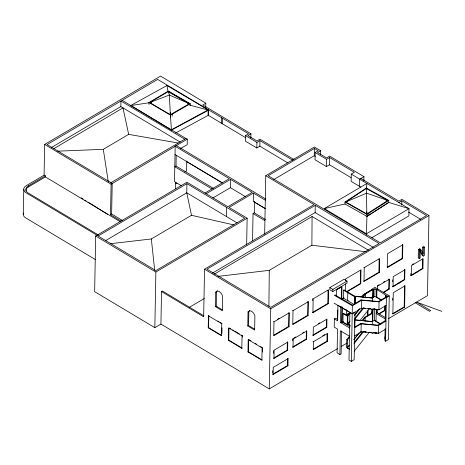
<?xml version="1.0" encoding="UTF-8"?>
<svg xmlns="http://www.w3.org/2000/svg" width="465" height="465" viewBox="0 0 465 465"><rect width="100%" height="100%" fill="white"/><g stroke="black" fill="none" stroke-linecap="round" stroke-linejoin="round"><path stroke-width="0.7" d="M148.992 104.48L149.003 102.503L168.371 91.064L190.272 103.747L190.255 105.724M170.452 117.134L170.469 115.157L149.003 102.503M172.195 116.157L172.207 114.175L190.272 103.747M217.905 276.396L269.281 270.334L311.881 245.229L312.079 216.521L368.547 250.304M371.849 237.731L408.886 215.9L409.02 208.669L388.757 202.409L366.937 216.417L345.007 204.001L345.024 202.025L366.379 188.017L388.775 200.432L388.757 202.409L366.937 216.417L366.397 235.22M366.937 216.417L366.955 214.441L388.775 200.432M368.855 215.214L368.873 213.237M268.898 306.307L269.281 270.334M95.313 259.528L25.726 217.899A8.335 4.923 1.1 0 1 23.884 216.248L23.25 214.301L23.791 188.604A8.852 5.231 1.1 0 1 26.255 185.68L44.204 175.096M25.877 191.225L25.889 189.9A8.852 5.231 1.1 0 1 28.348 186.971L28.371 185.861L45.407 175.817L44.082 175.026L44.646 144.429L160.565 76.103L205.832 103.184L205.751 107.52M28.348 186.971L45.384 176.927L45.407 175.817M206.21 193.748L230.553 179.403L252.233 192.359L227.879 206.71L186.947 182.228L95.674 236.022L94.651 291.654L154.839 327.662L160.925 324.076L161.524 291.572L162.436 291.038L203.949 315.875M121.086 221.096L110.542 214.784L111.106 184.187L187.296 139.128L187.197 144.691L180.339 148.637M110.542 214.784L111.629 213.993L112.193 183.396L47.058 144.58L157.629 79.405L248.519 133.781L245.479 135.577L245.375 141.139L256.814 147.98L259.854 146.184L259.958 140.622L292.88 160.32M51.301 147.579L120.842 106.59L120.947 101.027L184.75 139.198M154.839 327.662L155.868 272.037L247.142 218.236L229.082 207.431L253.425 193.085L265.294 200.188M265.887 199.096L176.264 145.481L175.177 146.272L174.526 181.6L181.373 185.698M175.596 188.819L175.712 182.321M212.156 189.092L174.799 166.743L176.014 166.022L176.212 155.258M186.767 160.966L186.587 170.911L184.785 171.974M186.936 183.663L98.092 236.028L155.88 270.595L244.724 218.23L186.936 183.663L186.767 192.801L191.487 215.295L233.942 224.955M320.548 154.345L320.612 150.718L314.427 147.016L265.748 175.712L314.067 204.617L204.536 269.177L203.658 316.781L161.524 291.572M208.221 109.67L208.122 115.233L245.956 137.873M207.82 109.403L208.372 109.763L208.274 115.326L175.741 132.932M208.227 327.825L208.448 315.822L208.814 315.607L208.593 327.61L208.227 327.825L221.532 335.782L221.753 323.785L222.119 323.57M215.458 306.638L215.725 292.142C218.242 288.852 222.055 293.56 222.584 296.246L222.317 310.742L215.458 306.638L216.248 306.168L216.516 291.671L217.399 290.73M221.334 123.138L221.433 117.575M222.537 123.859L222.642 118.296M221.939 333.452L222.038 327.802M226.496 216.568L226.664 207.431M212.924 197.968L230.402 187.668L230.553 179.403M228.408 340.299L228.635 327.901L242.056 335.928L241.829 348.326L228.408 340.299L228.774 340.084L228.989 328.371M242.399 337.09L242.422 335.713L241.201 334.986M246.648 244.968L247.142 218.236M250.868 138.006L250.943 133.786L202.787 104.974L205.832 103.184M247.775 325.971L248.037 311.881C250.554 308.597 254.372 313.3 254.901 315.985L254.64 330.08L247.775 325.971L248.566 325.506L248.827 311.416L249.717 310.475M247.973 351.924L248.2 339.607L262.103 347.925L261.876 360.241L247.973 351.924L248.339 351.709L248.566 339.392M252.547 240.824L253.047 213.551L254.262 212.836L254.477 201.357M253.425 193.085L253.274 201.357L265.143 208.454M256.814 147.98L256.918 142.418L259.958 140.622M262.388 352.057L262.469 347.71L262.103 347.925M264.666 234.29L265.748 175.712M160.925 324.076L269.27 388.897L270.746 308.789L428.963 215.539L401.876 199.334L398.831 201.124L360.91 178.438M272.717 372.843L272.757 370.698M273.984 321.827L273.728 335.736L289.061 326.697L289.317 312.788L273.984 321.827L273.56 321.577M273.112 374.528L273.246 367.373L288.091 358.625L287.672 358.37L287.539 365.525L272.693 374.279L273.112 374.528L287.963 365.775L288.091 358.625M273.647 353.33L273.699 350.575M273.984 358.405L274.135 350.139L287.765 342.106L287.614 350.372L273.984 358.405L273.56 358.149L287.19 350.116L287.341 341.851M273.92 335.12L288.637 326.442L288.893 312.538M293.026 310.684L292.77 324.593L308.103 315.555L308.359 301.646L293.026 310.684L292.607 310.434M292.718 340.81L292.758 338.747L293.177 338.997L293.026 347.262L292.607 347.012L306.237 338.973L306.389 330.714M293.026 347.262L306.656 339.229L306.807 330.964L293.177 338.997M292.962 323.983L307.685 315.305L307.94 301.396M273.658 179.63L314.282 155.688L314.416 148.457L318.194 150.718L315.154 152.508L315.02 159.739L326.453 166.586L329.499 164.79L329.633 157.559L354.307 172.323L351.267 174.113L351.133 181.35L360.759 187.104M312.707 300.669L312.747 298.582M315.27 205.344L206.954 269.183L270.758 307.353L379.074 243.515L315.27 205.344L315.136 212.575L373.366 247.409M313.166 335.41L313.323 327.145L326.953 319.112L326.796 327.377L313.166 335.41L312.747 335.16L326.378 327.127L326.517 319.548M313.416 341.746L313.271 349.692L327.389 341.368L327.534 333.422L313.416 341.746L312.992 341.49M326.453 166.586L326.587 159.35L329.633 157.559M313.462 349.075L326.965 341.118L327.098 333.893M312.492 312.492L327.825 303.453L328.069 290.241M328.244 303.703L328.505 289.8L313.166 298.838L312.91 312.742L328.244 303.703L327.825 303.453M329.859 287.608L329.819 289.753L332.83 291.555L347 283.202L347.041 281.058L344.03 279.256L329.859 287.608L332.864 289.41L332.83 291.555M337.788 319.472L335.579 318.153L334.364 318.874L334.213 327.093L337.52 329.075L337.084 352.859L339.909 354.551L341.13 353.836L341.531 330.975M336.515 296.042L336.631 289.846L341.984 286.69L341.758 299.088M337.363 312.207L337.398 310.085L337.759 310.3L337.59 319.502M339.909 354.551L340.351 330.766L349.442 336.201M349.593 327.982L340.502 322.547L340.787 306.947L341.356 306.615M341.455 298.908L341.682 286.51L338.712 288.265M341.694 322.321L341.996 306.941M342.002 321.797L342.263 307.644M343.124 313.689L342.972 321.925L347.204 324.454L347.75 324.134L347.901 315.892L343.676 313.364L343.124 313.689L347.355 316.217L347.204 324.454M372.639 300.919L372.692 298.03L355.225 296.478L344.106 289.84L343.559 290.166L343.414 298.112L353.946 304.412M345.454 290.695L345.582 283.743M345.635 280.959L345.669 278.872L361.009 269.84L360.747 283.743L347.256 291.7M350.04 312.48L346.053 314.828L346.472 315.084L346.57 309.655M349.459 336.294L346.791 339.648L346.646 347.599L347.221 347.942L349.448 345.152L347.285 347.907L349.639 349.331M347.221 347.942L347.367 339.996L349.593 337.201M349.878 312.387L349 359.991L351.308 361.369L354.167 359.683L355.045 312.079L352.185 313.765L337.962 305.255L337.671 320.85L334.364 318.874M351.308 361.369L352.36 305.825L361.584 300.28L379.051 301.832L387.903 296.507L376.923 289.585L376.784 297.152L381.631 300.053M354.533 304.034L354.667 296.81L355.179 296.501L354.656 296.141L372.692 298.03M354.702 327.267L354.836 320.042L372.296 321.594L372.244 324.489M359.561 186.389L359.695 179.159L363.95 176.648L329.644 156.118L326.599 157.914L317.572 152.514L320.612 150.718M346.222 291.805L360.329 283.493L360.573 270.281M334.143 303.18L352.214 313.77L361.439 308.225L361.584 300.28L361.014 299.942L352.458 305.087L334.969 294.833M354.586 335.887L361.032 332.086L361.195 323.843L360.619 323.506L354.76 326.982M363.874 180.972L363.95 176.648M362.154 296.85L362.177 295.496L372.017 289.695M364.235 267.608L363.979 281.517L379.312 272.478L379.568 258.569L364.235 267.608L363.816 267.358M365.089 321.251L365.153 317.636L372.529 313.288L372.389 321.001L371.169 321.716M365.589 297.437L365.653 293.88L373.035 289.567L372.459 289.218L365.077 293.531L362.409 296.862M367.501 316.084L367.594 311.038M367.937 315.613L368.03 310.568M371.698 313.445L371.773 309.155M361.91 320.647L364.577 317.287L371.954 312.945L371.721 312.032M372.889 297.385L373.035 289.567M372.471 321.048L372.767 321.466L372.994 308.934M372.692 309.126L372.61 313.34L371.954 312.945M371.692 297.908L372.907 297.187L373.052 289.579M372.907 297.187L373.209 297.368L373.349 289.759L374.993 288.788L376.621 289.759L376.476 297.373M374.627 308.69L374.406 320.495L376.034 321.472L376.261 309.312M373.209 297.368L374.854 296.403L374.993 288.788M376.487 313.346L376.563 309.12M377.638 289.474L377.696 286.08L389.379 279.198L389.193 289.125L383.776 292.561L383.358 292.305L388.775 288.875L388.955 278.942M385.718 311.038L385.572 318.781L385.27 318.961L376.179 313.52L377.4 312.805L377.464 309.283M363.56 281.261L378.894 272.223L379.138 259.011M361.195 323.843L378.655 325.395L377.946 324.971L385.258 320.664L385.967 321.088L378.655 325.395L378.51 333.347L361.043 331.789M378.69 313.794L384.642 310.289L384.724 305.964M379.115 314.044L385.061 310.539L385.154 305.493M385.107 328.848L384.886 340.769L385.595 341.194L388.455 339.508L389.263 295.88L375.005 287.353L372.145 289.038L373.349 289.759M385.229 321.065L385.537 305.476M385.654 297.966L385.706 295.199M385.258 335.846L384.904 338.828M385.595 341.194L386.398 297.565L389.263 295.88M392.698 281.842L392.733 279.808M392.698 300.297L392.739 298.164M393.03 286.841L393.216 276.669L404.899 269.781L404.474 269.531L404.294 279.459L392.611 286.591L393.03 286.841L404.713 279.715L404.899 269.781M401.777 205.112L401.859 200.77L426.539 215.533L380.294 242.794L268.166 175.712L314.416 148.457M387.421 267.061L402.138 258.383L402.394 244.474M402.562 258.633L402.818 244.73L387.485 253.768L387.229 267.671L402.562 258.633L402.138 258.383M392.448 313.782L404.195 306.859L404.585 285.562M404.614 307.115L405.009 285.812L393.262 292.735L392.873 314.038L404.614 307.115L404.195 306.859M411.258 275.71L411.444 265.538L423.127 258.65L422.947 268.584L411.258 275.71L410.839 275.46L410.874 273.426M424.522 247.113L423.621 247.642L423.499 254.239L420.709 249.356L419.785 248.804L418.419 249.612L418.262 257.941L419.192 258.494L420.093 257.959L420.226 250.78L423.29 256.076L424.365 255.442L424.522 247.113L423.592 246.56L422.691 247.089L422.569 253.687M419.192 258.494L419.349 250.164L420.709 249.356M410.839 275.46L422.522 268.328L422.691 259.11M428.963 215.539L427.48 295.647L388.583 318.577M366.467 188.685L366.885 183.46L324.291 208.564L366.426 233.773L409.02 208.669L351.267 174.113M23.25 214.301L23.331 213.638A8.852 5.231 1.1 0 1 23.552 212.987M354.435 315.462L359.753 308.766M353.929 339.537L359.247 332.841L353.894 339.56M354.714 318.322L362.717 308.26M354.4 319.786L363.735 308.045M360.032 320.466L369.367 308.725M362.933 320.432L365.153 317.636L364.577 317.287L365.153 317.636M354.208 342.397L362.654 331.772M353.894 343.862L363.676 331.562M354.191 351.249L369.309 332.243M349.965 312.381L347.297 315.706L347.872 316.049L350.093 313.282M362.985 297.205L365.653 293.88L365.077 293.531M347.727 323.873L349.953 321.1L347.791 323.832L350.145 325.256M354.394 315.555L359.73 308.905M361.014 299.942L378.475 301.494L387.333 296.17L385.688 297.141L386.398 297.565M385.985 305.517L378.905 309.777L361.439 308.225M151.189 102.573L149.736 102.527L168.313 91.553L189.336 103.712L170.33 114.669L149.736 102.527L169.388 95.046L189.336 103.712L168.313 91.553L169.388 95.046L170.33 114.669L170.213 112.571M53.917 148.602L123.004 107.886L128.66 134.368L178.24 143.028M57.654 151.172L103.3 149.317L128.66 134.368M110.862 182.751L185.965 138.483L187.296 139.128M250.943 133.786L247.897 135.577L256.93 140.976L259.97 139.186L294.113 159.611M175.712 183.861L176.95 183.129M105.433 240.742L186.767 192.801L237.08 222.904M205.007 193.027L229.35 178.682L175.177 146.272M110.193 243.741L151.328 238.964L191.487 215.295M212.459 273.094L315.729 212.226M214.237 274.187L312.079 216.521M189.307 307.348L204.292 298.518M215.725 292.142L216.516 291.671M398.819 202.566L401.859 200.77M248.037 311.881L248.827 311.416M242.056 335.928L242.422 335.713M277.239 319.409L279.081 318.322M332.864 289.41L347.041 281.058M337.52 288.963L336.329 289.666L336.631 289.846M241.829 348.326L242.195 348.111L228.774 340.084M348.337 292.369L347.785 292.694L347.64 300.64L348.186 300.32M341.67 299.135L343.961 297.786M412.252 264.562L413.484 263.835M377.894 285.464L379.12 284.743M383.427 282.203L384.654 281.482M293.996 338.014L295.856 336.922M302.669 332.899L303.912 332.173M318.473 323.605L319.717 322.879M376.621 289.759L377.836 289.044M346.472 315.084L349.32 313.404M347.355 316.217L347.901 315.892M340.502 322.547L341.717 321.827L350.203 326.901M341.81 322.611L343.519 321.606M322.815 335.701L324.657 334.62M354.737 327.668L361.183 323.867L360.619 323.53L378.655 325.395M269.27 388.897L337.607 348.616M341.339 346.419L346.931 343.124M373.639 332.742L372.546 333.388L371.343 332.667M377.034 332.673L375.813 333.393L374.732 332.742M385.822 329.034L378.51 333.347L377.935 333.01M170.469 115.157L172.207 114.175M130.717 105.549L166.987 85.502L208.553 110.141L171.434 130.119L130.717 105.549L149.317 102.736M208.372 109.763L171.405 129.77L170.847 129.404M347.814 201.351L345.797 201.996L366.839 213.912L387.787 200.467L366.286 188.558L345.797 201.996L366.629 193.178L387.787 200.467L385.665 199.95M149.736 102.527L151.77 101.975M324.291 208.564L345.007 204.001M365.06 308.26L362.962 308.074L365.106 308.237M367.856 308.51L370.646 308.76M355.661 319.833L372.296 321.594M363.967 331.766L366.06 331.952M369.553 332.266L371.651 332.452M376.54 332.888L374.447 332.696L376.545 332.882M368.588 308.551L370.675 308.743M364.711 331.801L366.106 331.929M369.582 332.243L371.675 332.434M311.881 245.229L366.519 251.838M189.656 105.113L208.553 110.141M187.273 103.038L189.336 103.712M441.75 311.352L416.53 302.099L430.677 310.562L429.457 311.283L415.315 302.82M366.391 188.604L366.839 213.912L366.815 211.767M345.024 202.025L366.955 214.441M378.475 301.494L379.051 301.832L378.905 309.777L378.33 309.446M334.289 295.234L352.36 305.825M422.691 247.089L423.621 247.642M418.419 249.612L419.349 250.164M423.29 256.076L422.36 255.523L419.976 251.408M230.402 187.668L245.27 196.556M315.154 152.508L326.587 159.35M314.282 155.688L315.357 156.333M329.499 164.79L351.092 177.711M408.514 212.063L420.854 219.445M245.479 135.577L256.918 142.418M259.854 146.184L287.806 162.907M422.522 268.328L422.947 268.584M417.105 271.763L417.524 272.013M122.161 100.312L185.965 138.483M120.842 106.59L180.31 142.168M404.294 279.459L404.713 279.715M398.877 282.894L399.296 283.144M378.894 272.223L379.312 272.478M175.02 154.543L222.346 182.85M186.872 161.75L222.334 182.972M254.07 201.955L265.271 208.657M388.775 288.875L389.193 289.125M377.278 285.83L377.696 286.08M176.014 166.022L213.377 188.371M254.262 212.836L265.538 219.585M253.047 213.551L264.916 220.654M360.329 283.493L360.747 283.743M374.854 296.403L381.323 300.274M384.642 310.289L385.061 310.539M343.559 290.166L354.667 296.81M377.4 312.805L385.88 317.88M380.277 323.768L374.412 320.257L372.767 321.228L372.389 321.001M376.638 321.832L380.277 324.006M360.468 331.748L361.032 332.086M44.646 144.429L111.106 184.187M307.685 315.305L308.103 315.555M326.378 327.127L326.796 327.377M347.297 347.913L349.157 349.023M326.965 341.118L327.389 341.368M204.536 269.177L270.746 308.789M111.629 213.993L122.841 220.695M45.384 176.927L120.383 221.799M288.637 326.442L289.061 326.697M306.237 338.973L306.656 339.229M98.539 235.069L28.301 193.045A8.335 4.923 1.1 0 1 26.464 191.394L25.906 188.784A8.852 5.231 1.1 0 1 28.371 185.861M216.248 306.168L222.537 309.934M248.566 325.506L254.861 329.267M97.638 235.61L26.185 192.865A8.335 4.923 1.1 0 1 24.343 191.214L23.709 189.267M287.19 350.116L287.614 350.372M95.674 236.022L155.868 272.037M217.887 321.036L219.096 321.757M220.305 322.483L221.514 323.204M229.611 328.052L230.832 328.778M232.663 329.877L233.883 330.603M235.104 331.336L239.37 333.887M249.17 339.752L250.984 340.833M255.215 343.368L256.424 344.088M260.656 346.623L261.865 347.343M208.448 315.822L221.753 323.785M287.539 365.525L287.963 365.775M208.593 327.61L221.294 335.207M248.339 351.709L262.243 360.026M371.611 297.077L372.186 297.426M371.105 321.152L371.68 321.501M347.75 324.134L350.087 325.547M346.791 339.648L347.367 339.996M81.236 197.828L83.072 198.979M84.915 200.13L86.135 200.897M87.978 202.048L107.584 214.324M419.785 248.804L420.831 250.635M166.987 85.502L168.051 91.896M103.3 149.317L108.287 181.873M151.328 238.964L154.711 270.438M170.492 116.36L171.434 130.119M355.179 296.501L355.051 303.726L355.225 296.478M375.54 309.196L373.442 309.01L375.546 309.19"/></g></svg>
